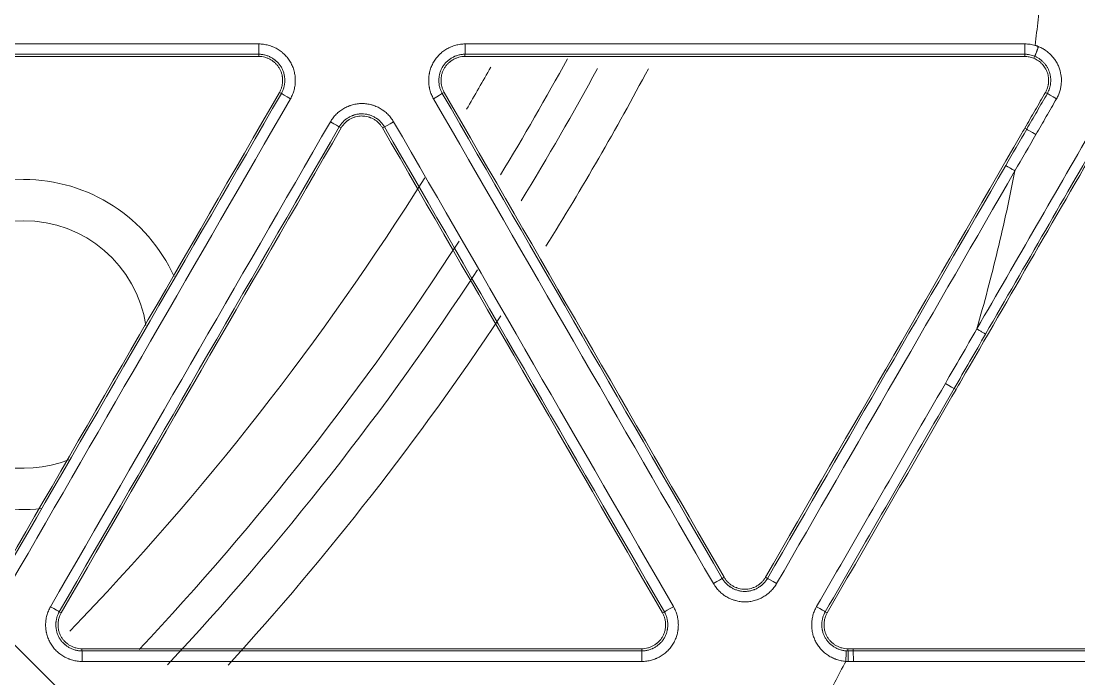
# Model space of a CAD drawing. Header units: inches. Extents: x 405346 to 489838, y -25612 to 14934.
# Drawn here: x 462884.16 to 462932.48, y 4230.75 to 4260.8 of the extents above; entities that cross this region are included whole.
import ezdxf

# ---------------------------------------------------------------- set-up
doc = ezdxf.new("R2010")
doc.units = ezdxf.units.IN
doc.header["$LTSCALE"] = 200
doc.header["$MEASUREMENT"] = 0
doc.layers.add('SS-EQ', color=2, linetype='Continuous', lineweight=20)

# ---------------------------------------------------------------- blocks, each defined once
blk = doc.blocks.new('4way무풍')
at = {"layer": 'SS-EQ'}
for p, q in [((339.635, -339.635), (-339.635, 339.635)), ((100.279, -62.242), (100.279, -62.142)), ((109.701, -62.142), (109.701, -62.242)), ((135.276, -62.242), (135.276, -62.142)), ((135.736, -62.234), (135.698, -62.326)), ((135.736, -62.234), (135.735, -62.234)), ((101.313, -63.933), (101.227, -63.884)), ((108.754, -63.884), (108.667, -63.934)), ((136.31, -63.933), (136.224, -63.884)), ((104.043, -65.509), (103.956, -65.459)), ((106.024, -65.459), (105.938, -65.509)), ((135.367, -65.566), (135.281, -65.516)), ((132.051, -77.413), (132.138, -77.463)), ((121.454, -86.082), (121.541, -86.032)), ((123.436, -86.032), (123.523, -86.082)), ((91.168, -87.607), (91.255, -87.657)), ((118.725, -87.657), (118.812, -87.608)), ((126.165, -87.607), (126.252, -87.657)), ((92.203, -89.299), (92.203, -89.399)), ((117.778, -89.399), (117.778, -89.299)), ((127.2, -89.299), (127.2, -89.399)), ((127.438, -89.399), (127.438, -89.299))]:
    blk.add_line(p, q, dxfattribs=at)
for centre, radius, start, end in [((0, 0), 127.397, 329.50163, 330.50221), ((0, 0), 130.269, 328.71699, 331.40735), ((0, 0), 131.692, 328.48741, 331.52324), ((0, 0), 133.744, 327.98593, 331.9945), ((89.539, -75.401), 7.54, 90, 276.1931), ((89.539, -75.401), 7.54, 24.3, 90), ((0, 0), 127.397, 316.00592, 327.85708), ((89.539, -75.401), 5.655, 90, 291.4256), ((89.539, -75.401), 5.655, 8.8481, 90), ((0, 0), 130.269, 316.70906, 327.14502), ((0, 0), 131.692, 316.87023, 326.86045), ((0, 0), 133.744, 317.67716, 326.35895)]:
    blk.add_arc(centre, radius, start, end, dxfattribs=at)
for centre, major_axis, ratio, start_param, end_param in [((100.279, -61.668), (0, 0.474), 0.016886, 3.176504, 4.704377), ((109.701, -61.668), (0, -0.474), 0.018782, 0.034913, 1.563284), ((135.276, -61.668), (0, 0.474), 0.024307, 3.17651, 4.706344), ((101.723, -64.17), (0.41, -0.237), 0.001335, 1.551891, 3.106686), ((108.257, -64.17), (0.41, 0.237), 0.016046, 4.724312, 6.248274), ((136.72, -64.17), (0.41, -0.237), 0.006808, 1.546577, 3.106685), ((103.546, -65.222), (0.41, -0.237), 0.001444, 0.034907, 1.551604), ((106.434, -65.222), (0.41, 0.237), 0.016048, 3.176504, 4.723817), ((135.777, -65.803), (-0.41, 0.237), 0.006464, 4.688276, 6.248278), ((131.641, -77.176), (0.41, -0.237), 0.004216, 0.034907, 1.547321), ((121.044, -86.318), (0.41, 0.237), 0.018509, 4.724146, 6.248273), ((123.933, -86.318), (0.41, -0.237), 0.001439, 1.548485, 3.106686), ((90.758, -87.37), (0.41, -0.237), 0.004232, 4.730413, 6.248278), ((119.222, -87.371), (0.41, 0.237), 0.018541, 3.176505, 4.723592), ((125.755, -87.371), (-0.41, 0.237), 0.001594, 3.176499, 4.689824), ((92.203, -89.872), (0, 0.474), 0.013571, 4.699377, 6.24823), ((117.777, -89.872), (0, -0.474), 0.018465, 1.559847, 3.106578), ((127.199, -89.872), (0, -0.474), 0.020422, 1.560673, 3.106654), ((127.438, -89.872), (0, -0.474), 0.020462, 1.5607, 3.106501)]:
    blk.add_ellipse(centre, major_axis=major_axis, ratio=ratio, start_param=start_param, end_param=end_param, dxfattribs=at)
for points, knots in [([(346.359, 0), (346.359, -27.812), (346.359, -55.624), (346.359, -97.341), (346.359, -111.247), (346.359, -139.059), (346.359, -152.965), (346.359, -180.777), (346.359, -194.683), (346.359, -222.494), (346.359, -236.4), (346.359, -257.259), (346.358, -264.212), (346.359, -272.903), (346.359, -274.641), (346.359, -277.249), (346.359, -278.118), (346.358, -279.856), (346.358, -280.725), (346.358, -282.029), (346.358, -282.463), (346.358, -283.333), (346.359, -283.767), (346.359, -284.419), (346.359, -284.636), (346.359, -285.071), (346.358, -285.288), (346.355, -285.723), (346.353, -285.94), (346.346, -286.374), (346.341, -286.592), (346.322, -287.243), (346.305, -287.678), (346.262, -288.546), (346.236, -288.98), (346.174, -289.849), (346.138, -290.283), (346.078, -290.934), (346.057, -291.151), (346.012, -291.585), (345.894, -292.666), (345.748, -293.741), (345.479, -295.45), (345.327, -296.299), (344.817, -298.834), (344.407, -300.505), (343.687, -302.982), (343.172, -304.624), (342.294, -307.059), (341.638, -308.663), (341.119, -309.858), (340.941, -310.256), (340.714, -310.751), (340.668, -310.85), (340.576, -311.047), (340.437, -311.343), (339.919, -312.422), (339.029, -314.158), (338.177, -315.66), (336.854, -317.881), (335.912, -319.32), (334.41, -321.418), (333.379, -322.796), (331.741, -324.801), (330.589, -326.095), (329.702, -327.051), (329.403, -327.366), (329.024, -327.758), (328.947, -327.836), (328.795, -327.992), (328.566, -328.224), (327.719, -329.07), (326.303, -330.412), (324.35, -332.111), (322.332, -333.722), (320.944, -334.738), (319.535, -335.724), (318.819, -336.202), (317.367, -337.13), (315.893, -338.028), (314.376, -338.866), (313.222, -339.473), (312.835, -339.671), (312.249, -339.963), (312.054, -340.059), (311.662, -340.249), (309.896, -341.094), (308.103, -341.848), (305.68, -342.75), (304.055, -343.316), (302.408, -343.813), (299.923, -344.506), (298.245, -344.898), (295.697, -345.382), (294.842, -345.525), (293.766, -345.682), (293.551, -345.712), (293.12, -345.771), (292.903, -345.799), (292.254, -345.88), (291.821, -345.929), (290.523, -346.062), (289.657, -346.132), (288.357, -346.21), (287.924, -346.232), (287.057, -346.265), (286.624, -346.277), (285.974, -346.288), (285.757, -346.291), (285.323, -346.293), (285.107, -346.294), (284.673, -346.294), (284.456, -346.294), (284.023, -346.294), (283.806, -346.293), (283.156, -346.293), (282.722, -346.293), (281.855, -346.293), (281.421, -346.293), (280.121, -346.293), (279.253, -346.294), (277.519, -346.294), (276.652, -346.294), (274.051, -346.294), (272.316, -346.294), (267.113, -346.294), (263.645, -346.293), (256.708, -346.293), (253.239, -346.294), (242.833, -346.294), (235.896, -346.294), (222.022, -346.294), (215.084, -346.294), (194.273, -346.294), (180.399, -346.294), (152.65, -346.294), (138.775, -346.294), (111.027, -346.294), (97.152, -346.294), (69.404, -346.294), (55.529, -346.294), (34.718, -346.294), (27.78, -346.294), (13.906, -346.294), (6.969, -346.294), (0.032, -346.294)], [0, 0, 0, 0, 0.125, 0.125, 0.1875, 0.1875, 0.25, 0.25, 0.3125, 0.3125, 0.375, 0.375, 0.40625, 0.40625, 0.414063, 0.414063, 0.417969, 0.417969, 0.421875, 0.421875, 0.423828, 0.423828, 0.425781, 0.425781, 0.426758, 0.426758, 0.427734, 0.427734, 0.428711, 0.428711, 0.429688, 0.429688, 0.431641, 0.431641, 0.433594, 0.433594, 0.435547, 0.435547, 0.436523, 0.436523, 0.4375, 0.441406, 0.441406, 0.445313, 0.445313, 0.453125, 0.453125, 0.457031, 0.460938, 0.464844, 0.464844, 0.466797, 0.466797, 0.467285, 0.467285, 0.467773, 0.46875, 0.472656, 0.476563, 0.476563, 0.484375, 0.484375, 0.488281, 0.492188, 0.496094, 0.496094, 0.498047, 0.498047, 0.498535, 0.498535, 0.499023, 0.5, 0.503906, 0.507813, 0.511719, 0.515625, 0.515625, 0.519531, 0.519531, 0.523438, 0.527344, 0.527344, 0.529297, 0.529297, 0.530273, 0.530273, 0.53125, 0.539063, 0.539063, 0.542969, 0.546875, 0.546875, 0.554688, 0.554688, 0.558594, 0.558594, 0.55957, 0.55957, 0.560547, 0.560547, 0.5625, 0.5625, 0.566406, 0.566406, 0.568359, 0.568359, 0.570313, 0.570313, 0.571289, 0.571289, 0.572266, 0.572266, 0.573242, 0.573242, 0.574219, 0.574219, 0.576172, 0.576172, 0.578125, 0.578125, 0.582031, 0.582031, 0.585938, 0.585938, 0.59375, 0.59375, 0.609375, 0.609375, 0.625, 0.625, 0.65625, 0.65625, 0.6875, 0.6875, 0.75, 0.75, 0.8125, 0.8125, 0.875, 0.875, 0.9375, 0.9375, 0.96875, 0.96875, 1, 1, 1, 1]), ([(0.032, -345.099), (6.961, -345.099), (13.891, -345.099), (27.75, -345.099), (34.679, -345.099), (55.467, -345.099), (69.326, -345.098), (97.044, -345.098), (110.903, -345.097), (138.621, -345.096), (152.48, -345.096), (180.197, -345.094), (194.056, -345.092), (214.845, -345.09), (221.774, -345.089), (235.633, -345.086), (242.562, -345.085), (256.421, -345.082), (263.351, -345.081), (272.013, -345.079), (273.745, -345.079), (276.343, -345.079), (277.21, -345.078), (278.942, -345.078), (279.808, -345.077), (281.107, -345.076), (281.541, -345.076), (282.407, -345.076), (282.84, -345.076), (283.706, -345.076), (284.139, -345.076), (284.789, -345.074), (285.005, -345.074), (285.438, -345.071), (285.655, -345.069), (286.304, -345.06), (286.737, -345.049), (287.602, -345.017), (288.034, -344.997), (289.33, -344.922), (290.194, -344.853), (291.488, -344.722), (291.92, -344.673), (292.566, -344.593), (292.782, -344.566), (293.212, -344.508), (294.286, -344.358), (295.351, -344.18), (297.891, -343.699), (299.563, -343.307), (302.039, -342.615), (303.679, -342.118), (305.297, -341.551), (307.709, -340.648), (309.296, -339.976), (311.056, -339.138), (311.349, -338.996), (311.641, -338.853), (311.836, -338.756), (311.933, -338.707), (312.418, -338.464), (312.803, -338.265), (313.951, -337.656), (314.704, -337.236), (316.19, -336.364), (316.921, -335.913), (318.363, -334.982), (319.073, -334.502), (320.472, -333.511), (321.849, -332.491), (323.849, -330.872), (325.784, -329.163), (327.03, -327.964), (327.795, -327.195), (327.947, -327.041), (328.25, -326.729), (328.401, -326.573), (328.849, -326.102), (329.145, -325.785), (330.019, -324.826), (331.153, -323.527), (332.763, -321.515), (333.776, -320.132), (334.759, -318.728), (335.235, -318.016), (336.157, -316.57), (336.603, -315.837), (337.465, -314.35), (338.296, -312.842), (339.065, -311.291), (339.481, -310.406), (339.527, -310.308), (339.618, -310.111), (339.754, -309.815), (340.065, -309.123), (340.322, -308.527), (340.821, -307.331), (341.451, -305.727), (342.288, -303.291), (342.776, -301.648), (343.454, -299.169), (343.836, -297.496), (344.302, -294.959), (344.439, -294.108), (344.619, -292.825), (344.702, -292.181), (344.786, -291.427), (344.82, -291.104), (344.842, -290.888), (344.853, -290.779), (344.946, -289.807), (345.01, -288.942), (345.078, -287.644), (345.096, -287.212), (345.116, -286.563), (345.122, -286.347), (345.13, -285.914), (345.133, -285.698), (345.138, -285.266), (345.139, -285.049), (345.14, -284.617), (345.14, -284.4), (345.141, -283.752), (345.141, -283.319), (345.141, -282.67), (345.141, -282.454), (345.141, -282.021), (345.141, -281.805), (345.142, -281.156), (345.142, -280.724), (345.143, -279.426), (345.143, -278.561), (345.144, -276.831), (345.144, -275.966), (345.145, -273.37), (345.145, -271.64), (345.146, -262.989), (345.148, -256.069), (345.152, -235.306), (345.154, -221.465), (345.157, -193.782), (345.159, -179.94), (345.161, -152.257), (345.161, -138.416), (345.162, -110.732), (345.163, -69.208), (345.164, -27.683), (345.164, 0)], [0, 0, 0, 0, 0.03125, 0.03125, 0.0625, 0.0625, 0.125, 0.125, 0.1875, 0.1875, 0.25, 0.25, 0.3125, 0.3125, 0.34375, 0.34375, 0.375, 0.375, 0.40625, 0.40625, 0.414063, 0.414063, 0.417969, 0.417969, 0.421875, 0.421875, 0.423828, 0.423828, 0.425781, 0.425781, 0.427734, 0.427734, 0.428711, 0.428711, 0.429688, 0.429688, 0.431641, 0.431641, 0.433594, 0.433594, 0.4375, 0.4375, 0.439453, 0.439453, 0.44043, 0.44043, 0.441406, 0.445313, 0.445313, 0.453125, 0.453125, 0.457031, 0.460938, 0.460938, 0.46875, 0.46875, 0.469727, 0.470215, 0.470215, 0.470703, 0.470703, 0.472656, 0.472656, 0.476563, 0.476563, 0.480469, 0.480469, 0.484375, 0.484375, 0.488281, 0.492188, 0.496094, 0.5, 0.5, 0.500977, 0.500977, 0.501953, 0.501953, 0.503906, 0.503906, 0.507813, 0.511719, 0.515625, 0.515625, 0.519531, 0.519531, 0.523438, 0.523438, 0.527344, 0.53125, 0.53125, 0.531738, 0.531738, 0.532227, 0.533203, 0.535156, 0.535156, 0.539063, 0.542969, 0.546875, 0.546875, 0.554688, 0.554688, 0.558594, 0.558594, 0.560547, 0.561523, 0.562012, 0.562012, 0.5625, 0.5625, 0.566406, 0.566406, 0.568359, 0.568359, 0.569336, 0.569336, 0.570313, 0.570313, 0.571289, 0.571289, 0.572266, 0.572266, 0.574219, 0.574219, 0.575195, 0.575195, 0.576172, 0.576172, 0.578125, 0.578125, 0.582031, 0.582031, 0.585938, 0.585938, 0.59375, 0.59375, 0.625, 0.625, 0.6875, 0.6875, 0.75, 0.75, 0.8125, 0.8125, 0.875, 1, 1, 1, 1]), ([(136.011, -59.4), (135.972, -59.789), (135.893, -60.568), (135.799, -61.345), (135.751, -61.733)], [0, 0, 0, 0, 0.499998, 1, 1, 1, 1]), ([(100.287, -61.672), (100.36, -61.672), (100.433, -61.677), (100.576, -61.697), (100.647, -61.711), (100.753, -61.739), (100.787, -61.75), (100.839, -61.768), (100.857, -61.774), (100.891, -61.787), (100.908, -61.794), (100.992, -61.829), (101.122, -61.893), (101.243, -61.974), (101.315, -62.029), (101.33, -62.041), (101.358, -62.064), (101.4, -62.099), (101.44, -62.136), (101.517, -62.213), (101.565, -62.267), (101.632, -62.353), (101.653, -62.382), (101.694, -62.443), (101.713, -62.474), (101.768, -62.569), (101.832, -62.699), (101.878, -62.837), (101.901, -62.925), (101.905, -62.943), (101.914, -62.978), (101.917, -62.996), (101.928, -63.05), (101.934, -63.086), (101.948, -63.194), (101.952, -63.266), (101.952, -63.375), (101.951, -63.43), (101.946, -63.484), (101.943, -63.521), (101.941, -63.539), (101.929, -63.63), (101.901, -63.772), (101.856, -63.91), (101.814, -64.011), (101.799, -64.044), (101.767, -64.11), (101.75, -64.142), (101.731, -64.174)], [0, 0, 0, 0, 0.0625, 0.0625, 0.125, 0.125, 0.15625, 0.15625, 0.171875, 0.171875, 0.1875, 0.1875, 0.25, 0.3125, 0.3125, 0.328125, 0.328125, 0.34375, 0.375, 0.375, 0.4375, 0.4375, 0.46875, 0.46875, 0.5, 0.5, 0.5625, 0.625, 0.625, 0.640625, 0.640625, 0.65625, 0.65625, 0.6875, 0.6875, 0.75, 0.75, 0.78125, 0.796875, 0.796875, 0.8125, 0.8125, 0.875, 0.9375, 0.9375, 0.96875, 0.96875, 1, 1, 1, 1]), ([(108.265, -64.174), (108.229, -64.11), (108.197, -64.045), (108.142, -63.911), (108.119, -63.842), (108.091, -63.737), (108.083, -63.701), (108.072, -63.647), (108.069, -63.629), (108.063, -63.593), (108.06, -63.575), (108.049, -63.485), (108.04, -63.34), (108.049, -63.195), (108.06, -63.105), (108.063, -63.086), (108.069, -63.05), (108.072, -63.032), (108.083, -62.979), (108.091, -62.943), (108.119, -62.838), (108.141, -62.77), (108.183, -62.669), (108.198, -62.636), (108.23, -62.57), (108.247, -62.538), (108.302, -62.443), (108.383, -62.322), (108.479, -62.214), (108.543, -62.15), (108.557, -62.137), (108.583, -62.112), (108.597, -62.1), (108.638, -62.064), (108.667, -62.041), (108.753, -61.975), (108.814, -61.934), (108.908, -61.88), (108.956, -61.854), (109.005, -61.831), (109.039, -61.816), (109.055, -61.808), (109.14, -61.773), (109.277, -61.726), (109.419, -61.697), (109.527, -61.682), (109.563, -61.678), (109.636, -61.673), (109.673, -61.672), (109.71, -61.672)], [0, 0, 0, 0, 0.0625, 0.0625, 0.125, 0.125, 0.15625, 0.15625, 0.171875, 0.171875, 0.1875, 0.1875, 0.25, 0.3125, 0.3125, 0.328125, 0.328125, 0.34375, 0.34375, 0.375, 0.375, 0.4375, 0.4375, 0.46875, 0.46875, 0.5, 0.5, 0.5625, 0.625, 0.625, 0.640625, 0.640625, 0.65625, 0.65625, 0.6875, 0.6875, 0.75, 0.75, 0.78125, 0.796875, 0.796875, 0.8125, 0.8125, 0.875, 0.9375, 0.9375, 0.96875, 0.96875, 1, 1, 1, 1]), ([(135.287, -61.671), (135.326, -61.671), (135.365, -61.673), (135.443, -61.678), (135.483, -61.682), (135.56, -61.693), (135.599, -61.7), (135.675, -61.716), (135.713, -61.726), (135.751, -61.737)], [0, 0, 0, 0, 0.25, 0.25, 0.5, 0.5, 0.75, 0.75, 1, 1, 1, 1]), ([(135.735, -62.234), (135.735, -62.233), (135.735, -62.233), (135.735, -62.231), (135.737, -62.228), (135.739, -62.223), (135.743, -62.215), (135.745, -62.21), (135.75, -62.198), (135.756, -62.184), (135.764, -62.167), (135.771, -62.148), (135.776, -62.138), (135.789, -62.105), (135.8, -62.081), (135.816, -62.04), (135.821, -62.026), (135.833, -61.997), (135.839, -61.982), (135.85, -61.951), (135.856, -61.935), (135.867, -61.902), (135.873, -61.885), (135.88, -61.86), (135.882, -61.851), (135.884, -61.838), (135.884, -61.833), (135.885, -61.824), (135.885, -61.82), (135.884, -61.811), (135.882, -61.806), (135.879, -61.798), (135.876, -61.794), (135.87, -61.788), (135.866, -61.785), (135.859, -61.779), (135.855, -61.777), (135.843, -61.77), (135.835, -61.766), (135.819, -61.759), (135.81, -61.755), (135.785, -61.745), (135.768, -61.739), (135.751, -61.733)], [0, 0, 0, 0, 0.03125, 0.03125, 0.0625, 0.125, 0.125, 0.1875, 0.1875, 0.25, 0.3125, 0.3125, 0.375, 0.375, 0.5, 0.5, 0.5625, 0.5625, 0.625, 0.625, 0.6875, 0.6875, 0.75, 0.75, 0.78125, 0.78125, 0.796875, 0.796875, 0.8125, 0.8125, 0.828125, 0.828125, 0.84375, 0.84375, 0.859375, 0.859375, 0.875, 0.875, 0.90625, 0.90625, 0.9375, 0.9375, 1, 1, 1, 1]), ([(135.752, -61.726), (135.811, -61.75), (135.869, -61.775), (135.957, -61.812), (135.986, -61.825), (136.043, -61.852), (136.071, -61.867), (136.153, -61.913), (136.259, -61.98), (136.357, -62.06), (136.415, -62.113), (136.427, -62.124), (136.45, -62.146), (136.484, -62.179), (136.516, -62.213), (136.578, -62.284), (136.617, -62.333), (136.689, -62.436), (136.723, -62.49), (136.784, -62.601), (136.811, -62.658), (136.881, -62.832), (136.915, -62.953), (136.939, -63.11), (136.943, -63.142), (136.949, -63.205), (136.951, -63.236), (136.954, -63.33), (136.953, -63.393), (136.944, -63.518), (136.937, -63.581), (136.914, -63.706), (136.899, -63.767), (136.863, -63.887), (136.841, -63.946), (136.792, -64.062), (136.763, -64.118), (136.732, -64.173)], [0, 0, 0, 0, 0.0625, 0.0625, 0.09375, 0.09375, 0.125, 0.125, 0.1875, 0.25, 0.25, 0.265625, 0.265625, 0.28125, 0.3125, 0.3125, 0.375, 0.375, 0.4375, 0.4375, 0.5, 0.5, 0.625, 0.625, 0.65625, 0.65625, 0.6875, 0.6875, 0.75, 0.75, 0.8125, 0.8125, 0.875, 0.875, 0.9375, 0.9375, 1, 1, 1, 1]), ([(101.313, -63.933), (101.315, -63.93), (101.317, -63.928), (101.32, -63.922), (101.325, -63.913), (101.329, -63.905), (101.339, -63.887), (101.344, -63.875), (101.362, -63.84), (101.372, -63.816), (101.402, -63.744), (101.434, -63.646), (101.454, -63.544), (101.462, -63.479), (101.464, -63.465), (101.466, -63.439), (101.467, -63.426), (101.47, -63.387), (101.471, -63.361), (101.471, -63.283), (101.467, -63.232), (101.457, -63.154), (101.453, -63.129), (101.443, -63.077), (101.437, -63.052), (101.418, -62.976), (101.401, -62.927), (101.362, -62.831), (101.339, -62.784), (101.3, -62.716), (101.286, -62.694), (101.257, -62.651), (101.242, -62.629), (101.194, -62.568), (101.16, -62.529), (101.104, -62.475), (101.076, -62.448), (101.046, -62.423), (101.025, -62.406), (101.015, -62.398), (100.963, -62.359), (100.876, -62.301), (100.784, -62.255), (100.711, -62.225), (100.687, -62.215), (100.637, -62.198), (100.612, -62.191), (100.537, -62.17), (100.486, -62.16), (100.409, -62.149), (100.371, -62.145), (100.325, -62.143), (100.302, -62.142), (100.292, -62.142), (100.286, -62.142), (100.283, -62.142), (100.279, -62.142)], [0, 0, 0, 0, 0.003906, 0.003906, 0.007812, 0.015625, 0.015625, 0.03125, 0.03125, 0.0625, 0.0625, 0.125, 0.1875, 0.1875, 0.203125, 0.203125, 0.21875, 0.21875, 0.25, 0.25, 0.3125, 0.3125, 0.34375, 0.34375, 0.375, 0.375, 0.4375, 0.4375, 0.5, 0.5, 0.53125, 0.53125, 0.5625, 0.5625, 0.625, 0.625, 0.65625, 0.671875, 0.671875, 0.6875, 0.6875, 0.75, 0.8125, 0.8125, 0.84375, 0.84375, 0.875, 0.875, 0.9375, 0.9375, 0.96875, 0.984375, 0.992188, 0.996094, 0.996094, 1, 1, 1, 1]), ([(100.279, -62.242), (100.328, -62.242), (100.376, -62.245), (100.47, -62.258), (100.563, -62.277), (100.653, -62.308), (100.72, -62.336), (100.742, -62.346), (100.784, -62.367), (100.805, -62.379), (100.867, -62.414), (100.907, -62.441), (100.964, -62.484), (100.982, -62.499), (101.018, -62.531), (101.036, -62.547), (101.087, -62.598), (101.15, -62.669), (101.203, -62.748), (101.239, -62.81), (101.25, -62.831), (101.271, -62.874), (101.281, -62.896), (101.308, -62.962), (101.323, -63.007), (101.341, -63.076), (101.349, -63.111), (101.355, -63.146), (101.359, -63.17), (101.361, -63.182), (101.368, -63.241), (101.374, -63.336), (101.368, -63.431), (101.359, -63.502), (101.355, -63.526), (101.346, -63.573), (101.341, -63.597), (101.323, -63.666), (101.308, -63.711), (101.272, -63.799), (101.251, -63.842), (101.227, -63.884)], [0, 0, 0, 0, 0.0625, 0.0625, 0.125, 0.1875, 0.1875, 0.21875, 0.21875, 0.25, 0.25, 0.3125, 0.3125, 0.34375, 0.34375, 0.375, 0.375, 0.4375, 0.5, 0.5, 0.53125, 0.53125, 0.5625, 0.5625, 0.625, 0.625, 0.65625, 0.671875, 0.671875, 0.6875, 0.6875, 0.75, 0.8125, 0.8125, 0.84375, 0.84375, 0.875, 0.875, 0.9375, 0.9375, 1, 1, 1, 1]), ([(109.701, -62.142), (109.698, -62.142), (109.695, -62.142), (109.688, -62.142), (109.678, -62.142), (109.668, -62.142), (109.649, -62.143), (109.636, -62.144), (109.596, -62.146), (109.57, -62.149), (109.493, -62.16), (109.392, -62.181), (109.293, -62.215), (109.233, -62.24), (109.221, -62.245), (109.197, -62.256), (109.162, -62.273), (109.127, -62.291), (109.06, -62.33), (109.017, -62.359), (108.955, -62.406), (108.934, -62.423), (108.895, -62.457), (108.875, -62.475), (108.82, -62.53), (108.751, -62.608), (108.693, -62.694), (108.654, -62.762), (108.641, -62.785), (108.618, -62.832), (108.608, -62.856), (108.578, -62.928), (108.562, -62.977), (108.542, -63.052), (108.533, -63.09), (108.527, -63.129), (108.522, -63.155), (108.521, -63.168), (108.512, -63.233), (108.506, -63.337), (108.512, -63.44), (108.522, -63.518), (108.526, -63.544), (108.536, -63.595), (108.542, -63.621), (108.562, -63.696), (108.578, -63.745), (108.608, -63.817), (108.624, -63.853), (108.645, -63.893), (108.656, -63.914), (108.66, -63.922), (108.664, -63.928), (108.665, -63.931), (108.667, -63.934)], [0, 0, 0, 0, 0.003906, 0.003906, 0.007813, 0.015625, 0.015625, 0.03125, 0.03125, 0.0625, 0.0625, 0.125, 0.1875, 0.1875, 0.203125, 0.203125, 0.21875, 0.25, 0.25, 0.3125, 0.3125, 0.34375, 0.34375, 0.375, 0.375, 0.4375, 0.5, 0.5, 0.53125, 0.53125, 0.5625, 0.5625, 0.625, 0.625, 0.65625, 0.671875, 0.671875, 0.6875, 0.6875, 0.75, 0.8125, 0.8125, 0.84375, 0.84375, 0.875, 0.875, 0.9375, 0.9375, 0.96875, 0.984375, 0.992188, 0.996094, 0.996094, 1, 1, 1, 1]), ([(108.754, -63.884), (108.73, -63.842), (108.708, -63.798), (108.672, -63.71), (108.642, -63.62), (108.624, -63.526), (108.615, -63.455), (108.613, -63.431), (108.61, -63.383), (108.609, -63.36), (108.609, -63.288), (108.612, -63.241), (108.621, -63.17), (108.625, -63.146), (108.634, -63.099), (108.64, -63.076), (108.658, -63.006), (108.688, -62.916), (108.73, -62.831), (108.766, -62.768), (108.778, -62.748), (108.805, -62.708), (108.819, -62.689), (108.863, -62.632), (108.894, -62.597), (108.945, -62.547), (108.971, -62.523), (108.999, -62.5), (109.017, -62.484), (109.027, -62.477), (109.075, -62.441), (109.154, -62.388), (109.239, -62.346), (109.305, -62.318), (109.328, -62.309), (109.373, -62.294), (109.396, -62.287), (109.465, -62.268), (109.512, -62.258), (109.606, -62.245), (109.653, -62.242), (109.701, -62.242)], [0, 0, 0, 0, 0.0625, 0.0625, 0.125, 0.1875, 0.1875, 0.21875, 0.21875, 0.25, 0.25, 0.3125, 0.3125, 0.34375, 0.34375, 0.375, 0.375, 0.4375, 0.5, 0.5, 0.53125, 0.53125, 0.5625, 0.5625, 0.625, 0.625, 0.65625, 0.671875, 0.671875, 0.6875, 0.6875, 0.75, 0.8125, 0.8125, 0.84375, 0.84375, 0.875, 0.875, 0.9375, 0.9375, 1, 1, 1, 1]), ([(135.736, -62.234), (135.7, -62.219), (135.663, -62.206), (135.587, -62.183), (135.549, -62.173), (135.472, -62.157), (135.433, -62.152), (135.374, -62.146), (135.355, -62.144), (135.315, -62.142), (135.296, -62.142), (135.276, -62.142)], [0, 0, 0, 0, 0.25, 0.25, 0.5, 0.5, 0.75, 0.75, 0.875, 0.875, 1, 1, 1, 1]), ([(135.276, -62.242), (135.31, -62.242), (135.344, -62.244), (135.412, -62.25), (135.446, -62.255), (135.547, -62.274), (135.612, -62.293), (135.676, -62.318)], [0, 0, 0, 0, 0.25, 0.25, 0.5, 0.5, 1, 1, 1, 1]), ([(135.698, -62.326), (135.77, -62.356), (135.837, -62.394), (135.931, -62.46), (135.962, -62.484), (136.006, -62.522), (136.02, -62.536), (136.048, -62.563), (136.062, -62.577), (136.128, -62.647), (136.175, -62.709), (136.225, -62.792), (136.235, -62.809), (136.253, -62.843), (136.262, -62.861), (136.286, -62.913), (136.3, -62.949), (136.325, -63.022), (136.335, -63.059), (136.348, -63.116), (136.351, -63.135), (136.358, -63.173), (136.36, -63.193), (136.371, -63.289), (136.371, -63.367), (136.361, -63.463), (136.359, -63.482), (136.353, -63.521), (136.35, -63.54), (136.338, -63.597), (136.319, -63.672), (136.292, -63.744), (136.261, -63.815), (136.243, -63.85), (136.224, -63.884)], [0, 0, 0, 0, 0.125, 0.125, 0.1875, 0.1875, 0.21875, 0.21875, 0.25, 0.25, 0.375, 0.375, 0.40625, 0.40625, 0.4375, 0.4375, 0.5, 0.5, 0.5625, 0.5625, 0.59375, 0.59375, 0.625, 0.625, 0.75, 0.75, 0.78125, 0.78125, 0.8125, 0.8125, 0.875, 0.9375, 0.9375, 1, 1, 1, 1]), ([(136.31, -63.933), (136.331, -63.896), (136.35, -63.858), (136.384, -63.781), (136.413, -63.703), (136.435, -63.621), (136.447, -63.558), (136.451, -63.537), (136.457, -63.495), (136.46, -63.474), (136.466, -63.411), (136.47, -63.327), (136.466, -63.243), (136.459, -63.18), (136.456, -63.159), (136.449, -63.117), (136.445, -63.096), (136.432, -63.034), (136.42, -62.994), (136.394, -62.914), (136.378, -62.875), (136.351, -62.818), (136.342, -62.799), (136.322, -62.761), (136.311, -62.743), (136.278, -62.688), (136.231, -62.618), (136.177, -62.554), (136.134, -62.508), (136.119, -62.493), (136.088, -62.463), (136.073, -62.449), (136.025, -62.407), (135.958, -62.355), (135.887, -62.31), (135.813, -62.269), (135.775, -62.251), (135.736, -62.234)], [0, 0, 0, 0, 0.0625, 0.0625, 0.125, 0.1875, 0.1875, 0.21875, 0.21875, 0.25, 0.25, 0.3125, 0.375, 0.375, 0.40625, 0.40625, 0.4375, 0.4375, 0.5, 0.5, 0.5625, 0.5625, 0.59375, 0.59375, 0.625, 0.625, 0.6875, 0.75, 0.75, 0.78125, 0.78125, 0.8125, 0.8125, 0.875, 0.9375, 0.9375, 1, 1, 1, 1]), ([(135.281, -65.516), (135.438, -65.244), (135.595, -64.972), (135.831, -64.564), (135.91, -64.428), (136.067, -64.156), (136.145, -64.02), (136.224, -63.884)], [0, 0, 0, 0, 0.5, 0.5, 0.75, 0.75, 1, 1, 1, 1]), ([(135.367, -65.566), (135.524, -65.294), (135.681, -65.022), (135.917, -64.613), (135.996, -64.477), (136.153, -64.205), (136.231, -64.069), (136.31, -63.933)], [0, 0, 0, 0, 0.499999, 0.499999, 0.75, 0.75, 1, 1, 1, 1]), ([(136.732, -64.173), (136.653, -64.309), (136.574, -64.445), (136.417, -64.717), (136.339, -64.853), (136.103, -65.262), (135.946, -65.534), (135.789, -65.806)], [0, 0, 0, 0, 0.250002, 0.250002, 0.500003, 0.500003, 1, 1, 1, 1]), ([(103.554, -65.226), (103.591, -65.163), (103.631, -65.102), (103.72, -64.988), (103.768, -64.933), (103.845, -64.856), (103.872, -64.832), (103.913, -64.796), (103.927, -64.784), (103.956, -64.761), (103.97, -64.749), (104.042, -64.694), (104.163, -64.614), (104.293, -64.549), (104.378, -64.514), (104.395, -64.507), (104.429, -64.494), (104.446, -64.488), (104.498, -64.47), (104.532, -64.46), (104.637, -64.431), (104.708, -64.417), (104.816, -64.402), (104.852, -64.398), (104.925, -64.393), (104.962, -64.392), (105.071, -64.392), (105.216, -64.402), (105.358, -64.431), (105.446, -64.455), (105.463, -64.46), (105.499, -64.471), (105.516, -64.476), (105.568, -64.494), (105.602, -64.507), (105.702, -64.549), (105.767, -64.581), (105.862, -64.635), (105.908, -64.664), (105.953, -64.695), (105.983, -64.716), (105.998, -64.727), (106.07, -64.783), (106.18, -64.878), (106.276, -64.986), (106.343, -65.073), (106.364, -65.102), (106.405, -65.163), (106.424, -65.194), (106.443, -65.226)], [0, 0, 0, 0, 0.0625, 0.0625, 0.125, 0.125, 0.15625, 0.15625, 0.171875, 0.171875, 0.1875, 0.1875, 0.25, 0.3125, 0.3125, 0.328125, 0.328125, 0.34375, 0.34375, 0.375, 0.375, 0.4375, 0.4375, 0.46875, 0.46875, 0.5, 0.5, 0.5625, 0.625, 0.625, 0.640625, 0.640625, 0.65625, 0.65625, 0.6875, 0.6875, 0.75, 0.75, 0.78125, 0.796875, 0.796875, 0.8125, 0.8125, 0.875, 0.9375, 0.9375, 0.96875, 0.96875, 1, 1, 1, 1]), ([(106.024, -65.459), (106.023, -65.456), (106.021, -65.453), (106.018, -65.448), (106.013, -65.439), (106.008, -65.431), (105.997, -65.414), (105.99, -65.403), (105.968, -65.371), (105.953, -65.349), (105.905, -65.288), (105.836, -65.21), (105.757, -65.142), (105.705, -65.103), (105.695, -65.095), (105.673, -65.08), (105.641, -65.057), (105.608, -65.037), (105.54, -64.998), (105.494, -64.975), (105.422, -64.945), (105.398, -64.935), (105.348, -64.918), (105.323, -64.911), (105.248, -64.89), (105.197, -64.879), (105.094, -64.865), (105.042, -64.862), (104.964, -64.862), (104.938, -64.863), (104.885, -64.866), (104.86, -64.869), (104.782, -64.88), (104.732, -64.89), (104.657, -64.91), (104.619, -64.922), (104.583, -64.935), (104.558, -64.945), (104.546, -64.95), (104.485, -64.975), (104.392, -65.021), (104.306, -65.078), (104.244, -65.126), (104.223, -65.142), (104.184, -65.177), (104.165, -65.195), (104.109, -65.249), (104.075, -65.288), (104.027, -65.35), (104.004, -65.381), (103.979, -65.42), (103.967, -65.439), (103.962, -65.448), (103.959, -65.453), (103.957, -65.456), (103.956, -65.459)], [0, 0, 0, 0, 0.003906, 0.003906, 0.007813, 0.015625, 0.015625, 0.03125, 0.03125, 0.0625, 0.0625, 0.125, 0.1875, 0.1875, 0.203125, 0.203125, 0.21875, 0.25, 0.25, 0.3125, 0.3125, 0.34375, 0.34375, 0.375, 0.375, 0.4375, 0.4375, 0.5, 0.5, 0.53125, 0.53125, 0.5625, 0.5625, 0.625, 0.625, 0.65625, 0.671875, 0.671875, 0.6875, 0.6875, 0.75, 0.8125, 0.8125, 0.84375, 0.84375, 0.875, 0.875, 0.9375, 0.9375, 0.96875, 0.984375, 0.992187, 0.996094, 0.996094, 1, 1, 1, 1]), ([(104.043, -65.509), (104.067, -65.467), (104.094, -65.427), (104.152, -65.352), (104.215, -65.281), (104.287, -65.218), (104.335, -65.182), (104.345, -65.175), (104.364, -65.161), (104.394, -65.141), (104.424, -65.122), (104.486, -65.086), (104.529, -65.065), (104.595, -65.038), (104.617, -65.029), (104.662, -65.013), (104.685, -65.006), (104.754, -64.987), (104.848, -64.968), (104.943, -64.962), (105.014, -64.962), (105.039, -64.963), (105.086, -64.966), (105.11, -64.968), (105.181, -64.978), (105.227, -64.988), (105.296, -65.007), (105.33, -65.017), (105.364, -65.029), (105.386, -65.038), (105.397, -65.042), (105.453, -65.066), (105.538, -65.108), (105.617, -65.161), (105.674, -65.204), (105.693, -65.219), (105.729, -65.251), (105.747, -65.267), (105.798, -65.317), (105.829, -65.353), (105.887, -65.428), (105.914, -65.467), (105.938, -65.509)], [0, 0, 0, 0, 0.0625, 0.0625, 0.125, 0.1875, 0.1875, 0.203125, 0.203125, 0.21875, 0.25, 0.25, 0.3125, 0.3125, 0.34375, 0.34375, 0.375, 0.375, 0.4375, 0.5, 0.5, 0.53125, 0.53125, 0.5625, 0.5625, 0.625, 0.625, 0.65625, 0.671875, 0.671875, 0.6875, 0.6875, 0.75, 0.8125, 0.8125, 0.84375, 0.84375, 0.875, 0.875, 0.9375, 0.9375, 1, 1, 1, 1]), ([(134.829, -67.468), (134.707, -68.075), (134.462, -69.289), (134.044, -71.099), (133.592, -72.901), (133.257, -74.094), (133.089, -74.69)], [0, 0, 0, 0, 0.250001, 0.500002, 0.750001, 1, 1, 1, 1]), ([(134.408, -67.227), (134.409, -67.228), (134.413, -67.23), (134.425, -67.236), (134.434, -67.241), (134.456, -67.253), (134.469, -67.261), (134.501, -67.279), (134.518, -67.289), (134.557, -67.311), (134.578, -67.323), (134.624, -67.349), (134.648, -67.363), (134.698, -67.391), (134.723, -67.406), (134.776, -67.436), (134.803, -67.452), (134.829, -67.467)], [0, 0, 0, 0, 0.125, 0.125, 0.25, 0.25, 0.375, 0.375, 0.5, 0.5, 0.625, 0.625, 0.75, 0.75, 0.875, 0.875, 1, 1, 1, 1]), ([(133.488, -74.924), (133.487, -74.923), (133.484, -74.921), (133.472, -74.914), (133.464, -74.909), (133.444, -74.897), (133.431, -74.89), (133.402, -74.873), (133.385, -74.863), (133.349, -74.842), (133.329, -74.83), (133.286, -74.805), (133.263, -74.792), (133.215, -74.764), (133.191, -74.75), (133.14, -74.721), (133.114, -74.706), (133.089, -74.691)], [0, 0, 0, 0, 0.125, 0.125, 0.25, 0.25, 0.375, 0.375, 0.5, 0.5, 0.625, 0.625, 0.75, 0.75, 0.875, 0.875, 1, 1, 1, 1]), ([(123.942, -86.323), (123.905, -86.387), (123.865, -86.447), (123.776, -86.562), (123.728, -86.616), (123.651, -86.693), (123.624, -86.718), (123.583, -86.754), (123.569, -86.766), (123.54, -86.789), (123.526, -86.8), (123.454, -86.855), (123.333, -86.935), (123.203, -87), (123.119, -87.035), (123.101, -87.042), (123.067, -87.055), (123.05, -87.061), (122.998, -87.079), (122.964, -87.09), (122.859, -87.118), (122.788, -87.133), (122.68, -87.147), (122.644, -87.151), (122.571, -87.156), (122.534, -87.157), (122.425, -87.157), (122.28, -87.147), (122.138, -87.118), (122.05, -87.095), (122.033, -87.089), (121.998, -87.079), (121.98, -87.073), (121.928, -87.055), (121.894, -87.042), (121.794, -87), (121.729, -86.968), (121.634, -86.914), (121.588, -86.885), (121.543, -86.854), (121.513, -86.833), (121.498, -86.822), (121.426, -86.766), (121.316, -86.671), (121.22, -86.563), (121.153, -86.477), (121.132, -86.447), (121.091, -86.386), (121.072, -86.355), (121.053, -86.323)], [0, 0, 0, 0, 0.0625, 0.0625, 0.125, 0.125, 0.15625, 0.15625, 0.171875, 0.171875, 0.1875, 0.1875, 0.25, 0.3125, 0.3125, 0.328125, 0.328125, 0.34375, 0.34375, 0.375, 0.375, 0.4375, 0.4375, 0.46875, 0.46875, 0.5, 0.5, 0.5625, 0.625, 0.625, 0.640625, 0.640625, 0.65625, 0.65625, 0.6875, 0.6875, 0.75, 0.75, 0.78125, 0.796875, 0.796875, 0.8125, 0.8125, 0.875, 0.9375, 0.9375, 0.96875, 0.96875, 1, 1, 1, 1]), ([(121.454, -86.082), (121.456, -86.085), (121.458, -86.088), (121.461, -86.093), (121.466, -86.102), (121.471, -86.11), (121.482, -86.127), (121.489, -86.138), (121.511, -86.17), (121.526, -86.192), (121.574, -86.253), (121.643, -86.331), (121.721, -86.399), (121.773, -86.438), (121.784, -86.446), (121.805, -86.461), (121.838, -86.483), (121.871, -86.504), (121.938, -86.543), (121.985, -86.566), (122.057, -86.596), (122.081, -86.605), (122.13, -86.622), (122.156, -86.63), (122.231, -86.651), (122.282, -86.661), (122.384, -86.675), (122.436, -86.679), (122.515, -86.679), (122.541, -86.678), (122.593, -86.674), (122.619, -86.672), (122.696, -86.661), (122.747, -86.651), (122.822, -86.63), (122.859, -86.619), (122.896, -86.605), (122.92, -86.596), (122.933, -86.591), (122.993, -86.566), (123.086, -86.519), (123.173, -86.462), (123.235, -86.415), (123.255, -86.398), (123.295, -86.364), (123.314, -86.346), (123.369, -86.291), (123.404, -86.252), (123.451, -86.191), (123.474, -86.159), (123.499, -86.121), (123.511, -86.101), (123.516, -86.093), (123.519, -86.087), (123.521, -86.084), (123.523, -86.082)], [0, 0, 0, 0, 0.003906, 0.003906, 0.007812, 0.015625, 0.015625, 0.03125, 0.03125, 0.0625, 0.0625, 0.125, 0.1875, 0.1875, 0.203125, 0.203125, 0.21875, 0.25, 0.25, 0.3125, 0.3125, 0.34375, 0.34375, 0.375, 0.375, 0.4375, 0.4375, 0.5, 0.5, 0.53125, 0.53125, 0.5625, 0.5625, 0.625, 0.625, 0.65625, 0.671875, 0.671875, 0.6875, 0.6875, 0.75, 0.8125, 0.8125, 0.84375, 0.84375, 0.875, 0.875, 0.9375, 0.9375, 0.96875, 0.984375, 0.992188, 0.996094, 0.996094, 1, 1, 1, 1]), ([(123.436, -86.032), (123.412, -86.074), (123.385, -86.114), (123.327, -86.189), (123.264, -86.26), (123.192, -86.323), (123.144, -86.359), (123.134, -86.366), (123.115, -86.38), (123.085, -86.4), (123.055, -86.419), (122.993, -86.455), (122.95, -86.476), (122.885, -86.503), (122.862, -86.512), (122.817, -86.528), (122.794, -86.535), (122.725, -86.554), (122.631, -86.573), (122.537, -86.579), (122.465, -86.579), (122.44, -86.578), (122.393, -86.575), (122.369, -86.572), (122.298, -86.563), (122.252, -86.553), (122.183, -86.534), (122.149, -86.524), (122.115, -86.512), (122.093, -86.503), (122.082, -86.498), (122.026, -86.475), (121.941, -86.433), (121.862, -86.38), (121.805, -86.337), (121.786, -86.322), (121.75, -86.29), (121.732, -86.274), (121.681, -86.224), (121.65, -86.188), (121.592, -86.113), (121.565, -86.074), (121.541, -86.032)], [0, 0, 0, 0, 0.0625, 0.0625, 0.125, 0.1875, 0.1875, 0.203125, 0.203125, 0.21875, 0.25, 0.25, 0.3125, 0.3125, 0.34375, 0.34375, 0.375, 0.375, 0.4375, 0.5, 0.5, 0.53125, 0.53125, 0.5625, 0.5625, 0.625, 0.625, 0.65625, 0.671875, 0.671875, 0.6875, 0.6875, 0.75, 0.8125, 0.8125, 0.84375, 0.84375, 0.875, 0.875, 0.9375, 0.9375, 1, 1, 1, 1]), ([(92.209, -89.878), (92.136, -89.878), (92.063, -89.873), (91.92, -89.854), (91.849, -89.84), (91.744, -89.811), (91.709, -89.8), (91.657, -89.782), (91.639, -89.776), (91.605, -89.763), (91.588, -89.757), (91.504, -89.721), (91.374, -89.657), (91.253, -89.577), (91.181, -89.521), (91.166, -89.51), (91.138, -89.487), (91.096, -89.451), (91.056, -89.414), (90.979, -89.338), (90.931, -89.284), (90.865, -89.198), (90.843, -89.168), (90.803, -89.108), (90.783, -89.076), (90.728, -88.981), (90.665, -88.851), (90.618, -88.714), (90.595, -88.626), (90.591, -88.608), (90.583, -88.572), (90.579, -88.554), (90.568, -88.5), (90.562, -88.464), (90.549, -88.356), (90.544, -88.284), (90.544, -88.175), (90.546, -88.121), (90.55, -88.066), (90.553, -88.03), (90.555, -88.011), (90.567, -87.921), (90.595, -87.778), (90.641, -87.641), (90.682, -87.54), (90.697, -87.507), (90.729, -87.441), (90.746, -87.408), (90.765, -87.376)], [0, 0, 0, 0, 0.0625, 0.0625, 0.125, 0.125, 0.15625, 0.15625, 0.171875, 0.171875, 0.1875, 0.1875, 0.25, 0.3125, 0.3125, 0.328125, 0.328125, 0.34375, 0.375, 0.375, 0.4375, 0.4375, 0.46875, 0.46875, 0.5, 0.5, 0.5625, 0.625, 0.625, 0.640625, 0.640625, 0.65625, 0.65625, 0.6875, 0.6875, 0.75, 0.75, 0.78125, 0.796875, 0.796875, 0.8125, 0.8125, 0.875, 0.9375, 0.9375, 0.96875, 0.96875, 1, 1, 1, 1]), ([(119.231, -87.375), (119.267, -87.439), (119.299, -87.504), (119.354, -87.638), (119.377, -87.707), (119.405, -87.812), (119.413, -87.848), (119.424, -87.902), (119.427, -87.92), (119.433, -87.956), (119.436, -87.974), (119.447, -88.064), (119.456, -88.209), (119.447, -88.354), (119.436, -88.445), (119.433, -88.463), (119.427, -88.499), (119.424, -88.517), (119.413, -88.571), (119.405, -88.606), (119.377, -88.711), (119.355, -88.78), (119.313, -88.88), (119.298, -88.914), (119.266, -88.979), (119.249, -89.012), (119.194, -89.106), (119.113, -89.227), (119.017, -89.335), (118.953, -89.4), (118.939, -89.412), (118.913, -89.437), (118.899, -89.45), (118.858, -89.486), (118.829, -89.509), (118.743, -89.575), (118.682, -89.615), (118.588, -89.669), (118.54, -89.695), (118.491, -89.719), (118.457, -89.734), (118.441, -89.741), (118.356, -89.776), (118.219, -89.824), (118.077, -89.853), (117.969, -89.867), (117.933, -89.871), (117.859, -89.876), (117.823, -89.877), (117.786, -89.877)], [0, 0, 0, 0, 0.0625, 0.0625, 0.125, 0.125, 0.15625, 0.15625, 0.171875, 0.171875, 0.1875, 0.1875, 0.25, 0.3125, 0.3125, 0.328125, 0.328125, 0.34375, 0.34375, 0.375, 0.375, 0.4375, 0.4375, 0.46875, 0.46875, 0.5, 0.5, 0.5625, 0.625, 0.625, 0.640625, 0.640625, 0.65625, 0.65625, 0.6875, 0.6875, 0.75, 0.75, 0.78125, 0.796875, 0.796875, 0.8125, 0.8125, 0.875, 0.9375, 0.9375, 0.96875, 0.96875, 1, 1, 1, 1]), ([(127.098, -89.873), (127.028, -89.868), (126.888, -89.85), (126.752, -89.813), (126.668, -89.785), (126.651, -89.779), (126.618, -89.767), (126.601, -89.76), (126.552, -89.74), (126.52, -89.726), (126.425, -89.68), (126.364, -89.646), (126.276, -89.589), (126.247, -89.569), (126.19, -89.527), (126.162, -89.505), (126.08, -89.437), (125.979, -89.34), (125.89, -89.232), (125.829, -89.146), (125.809, -89.116), (125.772, -89.056), (125.754, -89.025), (125.704, -88.932), (125.647, -88.804), (125.606, -88.67), (125.585, -88.584), (125.582, -88.566), (125.574, -88.532), (125.571, -88.514), (125.562, -88.462), (125.557, -88.427), (125.546, -88.323), (125.543, -88.253), (125.545, -88.147), (125.546, -88.112), (125.552, -88.042), (125.555, -88.006), (125.57, -87.901), (125.599, -87.764), (125.644, -87.631), (125.684, -87.533), (125.699, -87.501), (125.73, -87.437), (125.747, -87.406), (125.765, -87.375)], [0, 0, 0, 0, 0.0625, 0.125, 0.125, 0.140625, 0.140625, 0.15625, 0.15625, 0.1875, 0.1875, 0.25, 0.25, 0.28125, 0.28125, 0.3125, 0.3125, 0.375, 0.4375, 0.4375, 0.46875, 0.46875, 0.5, 0.5, 0.5625, 0.625, 0.625, 0.640625, 0.640625, 0.65625, 0.65625, 0.6875, 0.6875, 0.75, 0.75, 0.78125, 0.78125, 0.8125, 0.8125, 0.875, 0.9375, 0.9375, 0.96875, 0.96875, 1, 1, 1, 1]), ([(91.168, -87.607), (91.167, -87.61), (91.165, -87.613), (91.162, -87.619), (91.157, -87.627), (91.152, -87.636), (91.143, -87.653), (91.137, -87.665), (91.12, -87.701), (91.109, -87.724), (91.08, -87.797), (91.047, -87.895), (91.028, -87.997), (91.019, -88.062), (91.018, -88.075), (91.015, -88.101), (91.014, -88.114), (91.012, -88.153), (91.011, -88.179), (91.011, -88.257), (91.014, -88.309), (91.024, -88.386), (91.028, -88.412), (91.038, -88.463), (91.044, -88.489), (91.064, -88.565), (91.081, -88.614), (91.12, -88.71), (91.142, -88.757), (91.182, -88.824), (91.196, -88.847), (91.225, -88.89), (91.24, -88.911), (91.288, -88.973), (91.322, -89.011), (91.378, -89.066), (91.406, -89.093), (91.436, -89.118), (91.457, -89.134), (91.467, -89.143), (91.519, -89.182), (91.606, -89.24), (91.698, -89.286), (91.771, -89.316), (91.795, -89.325), (91.845, -89.342), (91.87, -89.35), (91.945, -89.371), (91.996, -89.381), (92.073, -89.392), (92.111, -89.395), (92.157, -89.398), (92.18, -89.398), (92.19, -89.399), (92.196, -89.399), (92.2, -89.399), (92.203, -89.399)], [0, 0, 0, 0, 0.003906, 0.003906, 0.007812, 0.015625, 0.015625, 0.03125, 0.03125, 0.0625, 0.0625, 0.125, 0.1875, 0.1875, 0.203125, 0.203125, 0.21875, 0.21875, 0.25, 0.25, 0.3125, 0.3125, 0.34375, 0.34375, 0.375, 0.375, 0.4375, 0.4375, 0.5, 0.5, 0.53125, 0.53125, 0.5625, 0.5625, 0.625, 0.625, 0.65625, 0.671875, 0.671875, 0.6875, 0.6875, 0.75, 0.8125, 0.8125, 0.84375, 0.84375, 0.875, 0.875, 0.9375, 0.9375, 0.96875, 0.984375, 0.992187, 0.996094, 0.996094, 1, 1, 1, 1]), ([(92.203, -89.299), (92.155, -89.299), (92.107, -89.296), (92.012, -89.283), (91.919, -89.264), (91.829, -89.233), (91.763, -89.205), (91.741, -89.195), (91.698, -89.173), (91.677, -89.162), (91.615, -89.126), (91.576, -89.1), (91.519, -89.057), (91.5, -89.042), (91.464, -89.01), (91.446, -88.994), (91.395, -88.943), (91.332, -88.872), (91.279, -88.793), (91.243, -88.731), (91.232, -88.71), (91.211, -88.667), (91.201, -88.645), (91.174, -88.579), (91.159, -88.534), (91.141, -88.465), (91.133, -88.43), (91.127, -88.395), (91.123, -88.371), (91.122, -88.359), (91.114, -88.3), (91.108, -88.204), (91.114, -88.11), (91.123, -88.038), (91.127, -88.015), (91.136, -87.968), (91.141, -87.944), (91.159, -87.875), (91.174, -87.83), (91.21, -87.742), (91.231, -87.699), (91.255, -87.657)], [0, 0, 0, 0, 0.0625, 0.0625, 0.125, 0.1875, 0.1875, 0.21875, 0.21875, 0.25, 0.25, 0.3125, 0.3125, 0.34375, 0.34375, 0.375, 0.375, 0.4375, 0.5, 0.5, 0.53125, 0.53125, 0.5625, 0.5625, 0.625, 0.625, 0.65625, 0.671875, 0.671875, 0.6875, 0.6875, 0.75, 0.8125, 0.8125, 0.84375, 0.84375, 0.875, 0.875, 0.9375, 0.9375, 1, 1, 1, 1]), ([(117.778, -89.399), (117.781, -89.399), (117.784, -89.399), (117.791, -89.399), (117.801, -89.398), (117.81, -89.398), (117.83, -89.397), (117.843, -89.397), (117.883, -89.394), (117.909, -89.391), (117.986, -89.381), (118.087, -89.36), (118.185, -89.326), (118.246, -89.3), (118.258, -89.295), (118.282, -89.284), (118.317, -89.267), (118.351, -89.249), (118.419, -89.21), (118.462, -89.181), (118.524, -89.134), (118.544, -89.118), (118.584, -89.083), (118.603, -89.065), (118.659, -89.01), (118.728, -88.933), (118.786, -88.847), (118.825, -88.779), (118.837, -88.755), (118.86, -88.709), (118.871, -88.685), (118.9, -88.613), (118.916, -88.564), (118.936, -88.488), (118.945, -88.45), (118.952, -88.412), (118.956, -88.386), (118.958, -88.373), (118.966, -88.308), (118.973, -88.204), (118.966, -88.101), (118.956, -88.023), (118.952, -87.997), (118.942, -87.946), (118.936, -87.92), (118.916, -87.845), (118.9, -87.796), (118.871, -87.724), (118.855, -87.688), (118.834, -87.648), (118.823, -87.628), (118.818, -87.619), (118.815, -87.613), (118.813, -87.61), (118.812, -87.608)], [0, 0, 0, 0, 0.003906, 0.003906, 0.007813, 0.015625, 0.015625, 0.03125, 0.03125, 0.0625, 0.0625, 0.125, 0.1875, 0.1875, 0.203125, 0.203125, 0.21875, 0.25, 0.25, 0.3125, 0.3125, 0.34375, 0.34375, 0.375, 0.375, 0.4375, 0.5, 0.5, 0.53125, 0.53125, 0.5625, 0.5625, 0.625, 0.625, 0.65625, 0.671875, 0.671875, 0.6875, 0.6875, 0.75, 0.8125, 0.8125, 0.84375, 0.84375, 0.875, 0.875, 0.9375, 0.9375, 0.96875, 0.984375, 0.992187, 0.996094, 0.996094, 1, 1, 1, 1]), ([(118.725, -87.657), (118.75, -87.699), (118.771, -87.743), (118.807, -87.831), (118.837, -87.921), (118.855, -88.014), (118.864, -88.086), (118.866, -88.11), (118.869, -88.158), (118.87, -88.181), (118.87, -88.253), (118.867, -88.3), (118.858, -88.371), (118.854, -88.395), (118.845, -88.442), (118.84, -88.465), (118.821, -88.535), (118.791, -88.625), (118.749, -88.71), (118.713, -88.773), (118.701, -88.793), (118.674, -88.833), (118.66, -88.852), (118.616, -88.908), (118.585, -88.944), (118.534, -88.994), (118.508, -89.018), (118.48, -89.041), (118.462, -89.056), (118.452, -89.064), (118.404, -89.1), (118.325, -89.153), (118.24, -89.195), (118.174, -89.223), (118.151, -89.232), (118.106, -89.247), (118.083, -89.254), (118.014, -89.273), (117.968, -89.283), (117.873, -89.296), (117.826, -89.299), (117.778, -89.299)], [0, 0, 0, 0, 0.0625, 0.0625, 0.125, 0.1875, 0.1875, 0.21875, 0.21875, 0.25, 0.25, 0.3125, 0.3125, 0.34375, 0.34375, 0.375, 0.375, 0.4375, 0.5, 0.5, 0.53125, 0.53125, 0.5625, 0.5625, 0.625, 0.625, 0.65625, 0.671875, 0.671875, 0.6875, 0.6875, 0.75, 0.8125, 0.8125, 0.84375, 0.84375, 0.875, 0.875, 0.9375, 0.9375, 1, 1, 1, 1]), ([(126.165, -87.607), (126.164, -87.61), (126.162, -87.613), (126.159, -87.618), (126.154, -87.627), (126.143, -87.646), (126.135, -87.663), (126.118, -87.698), (126.108, -87.721), (126.079, -87.791), (126.047, -87.886), (126.026, -87.984), (126.016, -88.06), (126.013, -88.085), (126.009, -88.135), (126.008, -88.161), (126.007, -88.236), (126.009, -88.286), (126.017, -88.361), (126.023, -88.399), (126.03, -88.436), (126.035, -88.461), (126.037, -88.473), (126.052, -88.535), (126.081, -88.631), (126.123, -88.723), (126.158, -88.79), (126.171, -88.812), (126.198, -88.855), (126.212, -88.876), (126.256, -88.937), (126.319, -89.015), (126.393, -89.084), (126.451, -89.133), (126.471, -89.149), (126.512, -89.179), (126.533, -89.193), (126.596, -89.234), (126.64, -89.258), (126.708, -89.291), (126.731, -89.301), (126.778, -89.32), (126.801, -89.329), (126.874, -89.353), (126.971, -89.379), (127.071, -89.393), (127.122, -89.396)], [0, 0, 0, 0, 0.003906, 0.003906, 0.007813, 0.015625, 0.03125, 0.03125, 0.0625, 0.0625, 0.125, 0.1875, 0.1875, 0.21875, 0.21875, 0.25, 0.25, 0.3125, 0.3125, 0.34375, 0.359375, 0.359375, 0.375, 0.375, 0.4375, 0.5, 0.5, 0.53125, 0.53125, 0.5625, 0.5625, 0.625, 0.6875, 0.6875, 0.71875, 0.71875, 0.75, 0.75, 0.8125, 0.8125, 0.84375, 0.84375, 0.875, 0.875, 0.9375, 1, 1, 1, 1]), ([(127.2, -89.299), (127.152, -89.299), (127.103, -89.296), (127.009, -89.283), (126.916, -89.264), (126.826, -89.233), (126.759, -89.205), (126.738, -89.195), (126.695, -89.173), (126.674, -89.162), (126.612, -89.126), (126.572, -89.1), (126.516, -89.057), (126.497, -89.042), (126.461, -89.01), (126.443, -88.994), (126.392, -88.943), (126.329, -88.872), (126.276, -88.793), (126.24, -88.731), (126.229, -88.71), (126.208, -88.667), (126.198, -88.645), (126.171, -88.579), (126.156, -88.534), (126.138, -88.465), (126.13, -88.43), (126.124, -88.395), (126.12, -88.371), (126.118, -88.359), (126.111, -88.3), (126.105, -88.205), (126.111, -88.11), (126.12, -88.039), (126.124, -88.015), (126.133, -87.968), (126.138, -87.944), (126.156, -87.875), (126.171, -87.83), (126.207, -87.742), (126.228, -87.699), (126.252, -87.657)], [0, 0, 0, 0, 0.0625, 0.0625, 0.125, 0.1875, 0.1875, 0.21875, 0.21875, 0.25, 0.25, 0.3125, 0.3125, 0.34375, 0.34375, 0.375, 0.375, 0.4375, 0.5, 0.5, 0.53125, 0.53125, 0.5625, 0.5625, 0.625, 0.625, 0.65625, 0.671875, 0.671875, 0.6875, 0.6875, 0.75, 0.8125, 0.8125, 0.84375, 0.84375, 0.875, 0.875, 0.9375, 0.9375, 1, 1, 1, 1]), ([(127.122, -89.396), (127.122, -89.397), (127.123, -89.401), (127.123, -89.415), (127.123, -89.425), (127.122, -89.45), (127.122, -89.465), (127.121, -89.5), (127.12, -89.52), (127.118, -89.564), (127.116, -89.588), (127.114, -89.639), (127.112, -89.667), (127.109, -89.723), (127.107, -89.753), (127.103, -89.812), (127.101, -89.843), (127.099, -89.873)], [0, 0, 0, 0, 0.125, 0.125, 0.25, 0.25, 0.375, 0.375, 0.5, 0.5, 0.625, 0.625, 0.75, 0.75, 0.875, 0.875, 1, 1, 1, 1]), ([(127.2, -89.299), (127.239, -89.299), (127.279, -89.299), (127.339, -89.299), (127.359, -89.299), (127.382, -89.299), (127.385, -89.299), (127.389, -89.299)], [0, 0, 0, 0, 0.63061, 0.63061, 0.945915, 0.945915, 1, 1, 1, 1]), ([(127.2, -89.399), (127.239, -89.399), (127.279, -89.399), (127.339, -89.399), (127.358, -89.399), (127.398, -89.399), (127.418, -89.399), (127.438, -89.399)], [0, 0, 0, 0, 0.499999, 0.499999, 0.749999, 0.749999, 1, 1, 1, 1]), ([(127.438, -89.299), (131.661, -89.299), (135.884, -89.299), (144.329, -89.299), (148.552, -89.299), (152.775, -89.299)], [0, 0, 0, 0, 0.5, 0.5, 1, 1, 1, 1]), ([(127.438, -89.399), (131.661, -89.399), (135.884, -89.399), (144.329, -89.399), (148.552, -89.399), (152.774, -89.399)], [0, 0, 0, 0, 0.5, 0.5, 1, 1, 1, 1]), ([(127.099, -89.873), (126.767, -90.513), (126.103, -91.791), (125.049, -93.677), (124.308, -94.913), (123.938, -95.531)], [0, 0, 0, 0, 0.333334, 0.666667, 1, 1, 1, 1]), ([(152.786, -89.876), (148.563, -89.876), (144.34, -89.876), (135.894, -89.877), (131.671, -89.877), (127.447, -89.877)], [0, 0, 0, 0, 0.5, 0.5, 1, 1, 1, 1])]:
    blk.add_open_spline(points, degree=3, knots=knots, dxfattribs=at)
for points in [[(74.71, -61.673), (83.236, -61.673), (91.762, -61.672), (100.287, -61.672)], [(109.71, -61.672), (118.236, -61.672), (126.762, -61.672), (135.287, -61.671)], [(100.279, -62.142), (91.755, -62.142), (83.23, -62.142), (74.705, -62.142)], [(100.279, -62.242), (91.755, -62.242), (83.23, -62.242), (74.705, -62.242)], [(135.276, -62.142), (126.752, -62.142), (118.227, -62.142), (109.701, -62.142)], [(135.276, -62.242), (126.752, -62.242), (118.227, -62.242), (109.701, -62.242)], [(135.676, -62.318), (135.683, -62.32), (135.69, -62.323), (135.698, -62.326)], [(135.735, -62.234), (135.735, -62.234), (135.736, -62.234), (135.736, -62.234)], [(88.44, -86.032), (92.702, -78.649), (96.965, -71.266), (101.227, -63.884)], [(88.526, -86.082), (92.788, -78.699), (97.051, -71.316), (101.313, -63.933)], [(101.731, -64.174), (97.468, -71.557), (93.205, -78.941), (88.942, -86.324)], [(121.053, -86.323), (116.791, -78.94), (112.528, -71.557), (108.265, -64.174)], [(108.667, -63.934), (112.929, -71.316), (117.192, -78.699), (121.454, -86.082)], [(108.754, -63.884), (113.016, -71.266), (117.279, -78.649), (121.541, -86.032)], [(90.765, -87.376), (95.028, -79.993), (99.291, -72.61), (103.554, -65.226)], [(106.443, -65.226), (110.706, -72.609), (114.968, -79.992), (119.231, -87.375)], [(133.09, -74.689), (134.911, -71.534), (136.733, -68.38), (138.554, -65.225)], [(103.956, -65.459), (99.693, -72.842), (95.431, -80.225), (91.168, -87.607)], [(104.043, -65.509), (99.78, -72.892), (95.518, -80.275), (91.255, -87.657)], [(118.725, -87.657), (114.463, -80.275), (110.201, -72.892), (105.938, -65.509)], [(118.812, -87.608), (114.549, -80.225), (110.287, -72.842), (106.024, -65.459)], [(139.039, -65.509), (136.816, -69.359), (134.593, -73.21), (132.37, -77.06)], [(138.952, -65.459), (137.131, -68.614), (135.309, -71.769), (133.488, -74.924)], [(134.408, -67.227), (134.728, -66.673), (135.048, -66.12), (135.367, -65.566)], [(135.147, -65.748), (135.192, -65.671), (135.237, -65.593), (135.281, -65.516)], [(123.436, -86.032), (127.34, -79.271), (131.243, -72.51), (135.147, -65.749)], [(135.789, -65.806), (135.469, -66.36), (135.149, -66.913), (134.829, -67.467)], [(123.523, -86.082), (127.151, -79.797), (130.78, -73.512), (134.408, -67.227)], [(134.829, -67.468), (131.2, -73.753), (127.571, -80.038), (123.942, -86.323)], [(131.651, -77.18), (132.13, -76.35), (132.61, -75.52), (133.089, -74.691)], [(133.488, -74.924), (133.009, -75.753), (132.53, -76.583), (132.051, -77.413)], [(125.765, -87.375), (127.727, -83.977), (129.689, -80.578), (131.651, -77.18)], [(132.369, -77.062), (132.292, -77.196), (132.215, -77.329), (132.138, -77.463)], [(132.051, -77.413), (130.089, -80.811), (128.127, -84.209), (126.165, -87.607)], [(132.138, -77.463), (130.176, -80.861), (128.214, -84.259), (126.252, -87.657)], [(92.203, -89.299), (100.728, -89.299), (109.253, -89.299), (117.778, -89.299)], [(92.203, -89.399), (100.728, -89.399), (109.253, -89.399), (117.778, -89.399)], [(127.122, -89.396), (127.148, -89.398), (127.174, -89.399), (127.2, -89.399)], [(127.39, -89.299), (127.406, -89.299), (127.422, -89.299), (127.438, -89.299)], [(117.786, -89.877), (109.261, -89.878), (100.735, -89.878), (92.209, -89.878)], [(127.209, -89.877), (127.172, -89.877), (127.136, -89.876), (127.099, -89.873)], [(127.447, -89.877), (127.368, -89.877), (127.288, -89.877), (127.209, -89.877)]]:
    blk.add_open_spline(points, degree=3, dxfattribs=at)

msp = doc.modelspace()

# ---------------------------------------------------------------- block references
msp.add_blockref('4way무풍', (462794.732, 4321.426))

doc.saveas('drawing.dxf')
